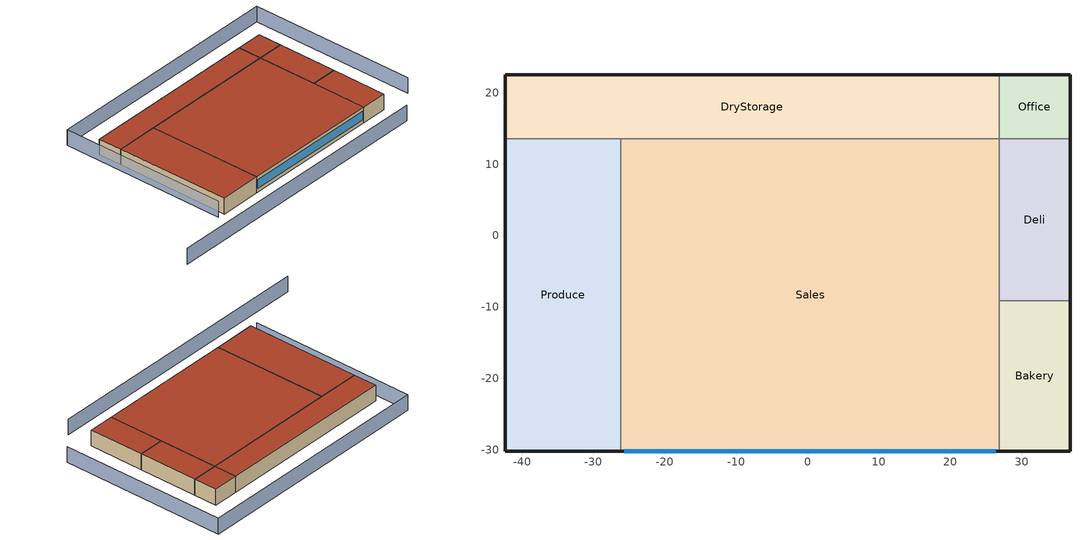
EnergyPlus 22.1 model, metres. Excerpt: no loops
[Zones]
Bakery
 floor ground (ext-slab): 36.79,-9.13 36.79,-30.24 26.89,-30.24 26.89,-9.13 z0
 wall outside (Mass Non-res Ext Wall): 26.89,-30.24 36.79,-30.24 36.79,-9.13 z0:6.1
 wall to Sales (int-walls): 26.89,-9.13 26.89,-30.24 z0:6.1
 wall to Deli (int-walls): 36.79,-9.13 26.89,-9.13 z0:6.1
 roof outside (IEAD Non-res Roof): 26.89,-9.13 26.89,-30.24 36.79,-30.24 36.79,-9.13 z6.1
Sales
 floor ground (ext-slab): 26.89,13.58 26.89,-30.24 -26.17,-30.24 -26.17,13.58 z0
 wall outside (Mass Non-res Ext Wall): -26.17,-30.24 26.89,-30.24 z0:6.1
 wall to Deli (int-walls): 26.89,-9.13 26.89,13.58 z0:6.1
 wall to DryStorage (int-walls): 26.89,13.58 -26.17,13.58 z0:6.1
 wall to Produce (int-walls): -26.17,13.58 -26.17,-30.24 z0:6.1
 window (Window Non-res Fixed): -25.69,-30.24 26.41,-30.24 z1.37:4.73
 roof outside (IEAD Non-res Roof): -26.17,13.58 -26.17,-30.24 26.89,-30.24 26.89,13.58 z6.1
Deli
 floor ground (ext-slab): 36.79,13.58 36.79,-9.13 26.89,-9.13 26.89,13.58 z0
 wall outside (Mass Non-res Ext Wall): 36.79,-9.13 36.79,13.58 z0:6.1
 wall to Office (int-walls): 36.79,13.58 26.89,13.58 z0:6.1
 roof outside (IEAD Non-res Roof): 26.89,13.58 26.89,-9.13 36.79,-9.13 36.79,13.58 z6.1
DryStorage
 floor ground (ext-slab): 26.89,22.55 26.89,13.58 -42.4,13.58 -42.4,22.55 z0
 wall outside (Mass Non-res Ext Wall): 26.89,22.55 -42.4,22.55 -42.4,13.58 z0:6.1
 wall to Office (int-walls): 26.89,13.58 26.89,22.55 z0:6.1
 wall to Produce (int-walls): -42.4,13.58 -26.17,13.58 z0:6.1
 roof outside (IEAD Non-res Roof): -42.4,22.55 -42.4,13.58 26.89,13.58 26.89,22.55 z6.1
Office
 floor ground (ext-slab): 36.79,22.55 36.79,13.58 26.89,13.58 26.89,22.55 z0
 wall outside (Mass Non-res Ext Wall): 36.79,13.58 36.79,22.55 26.89,22.55 z0:6.1
 roof outside (IEAD Non-res Roof): 26.89,22.55 26.89,13.58 36.79,13.58 36.79,22.55 z6.1
Produce
 floor ground (ext-slab): -26.17,13.58 -26.17,-30.24 -42.4,-30.24 -42.4,13.58 z0
 wall outside (Mass Non-res Ext Wall): -42.4,13.58 -42.4,-30.24 -26.17,-30.24 z0:6.1
 roof outside (IEAD Non-res Roof): -42.4,13.58 -42.4,-30.24 -26.17,-30.24 -26.17,13.58 z6.1
shading: -72.09,-40 36.78,-40 / 49,-30 49,34 / 49,34 -45,34 / -45,34 -45,-30 z0:6.09
[Building]
Ref Bldg SuperMarket Post1980_v1.3_5.0: North Axis {deg}=34; Terrain=City; Loads Convergence Tolerance Value {W}=0.04; Temperature Convergence Tolerance Value {deltaC}=0.2; Solar Distribution=FullInteriorAndExterior; Maximum Number of Warmup Days=25; Minimum Number of Warmup Days=6
[Site:Location]
Toulouse: Latitude {deg}=43.63; Longitude {deg}=1.37; Time Zone {hr}=1; Elevation {m}=153
[SizingPeriod:DesignDay] Day of Month=21; Humidity Condition Type=Wetbulb; Barometric Pressure {Pa}=83328; Rain Indicator=No; Snow Indicator=No; Daylight Saving Time Indicator=No; Solar Model Indicator=ASHRAEClearSky
Name | Month | Day Type | Maximum Dry-Bulb Temperature {C} | Daily Dry-Bulb Temperature Range {deltaC} | Wetbulb or DewPoint at Maximum Dry-Bulb {C} | Wind Speed {m/s} | Wind Direction {deg} | Sky Clearness
ALBUQUERQUE Ann Htg 99.6% Condns DB | 1 | WinterDesignDay | -9 | 0 | -9 | 3.3 | 0 | 0
ALBUQUERQUE Ann Clg .4% Condns WB=>MDB | 7 | SummerDesignDay | 28.3 | 14.1 | 18.5 | 4.4 | 260 | 1
[Site:WaterMainsTemperature]
Calculation Method=CORRELATION; Annual Average Outdoor Air Temperature {C}=13.18; Maximum Difference In Monthly Average Outdoor Air Temperatures {deltaC}=24
[Site:GroundTemperature:BuildingSurface]
19.213, 19.212, 19.191, 19.196, 20.446, 21.39, 21.565, 21.74, 21.83, 19.836, 19.374, 19.272
[Construction]
Mass Non-res Ext Wall: 1IN Stucco, 8IN Concrete HW, Mass NonRes Wall Insulation, 1/2IN Gypsum
IEAD Non-res Roof: Roof Membrane, IEAD NonRes Roof Insulation, Metal Decking
ext-slab: HW CONCRETE
int-walls: 1/2IN Gypsum, 1/2IN Gypsum
Window Non-res Fixed: NonRes Fixed Assembly Window
InteriorFurnishings: Std Wood 6inch
[Material] Thermal Absorptance=0.9
Name | Roughness | Thickness {m} | Conductivity {W/m-K} | Density {kg/m3} | Specific Heat {J/kg-K} | Solar Absorptance | Visible Absorptance
Mass NonRes Wall Insulation | MediumRough | 0.0248085 | 0.049 | 265 | 836.8 | 0.7 | 0.7
IEAD NonRes Roof Insulation | MediumRough | 0.13395 | 0.049 | 265 | 836.8 | 0.7 | 0.7
Std Wood 6inch | MediumSmooth | 0.15 | 0.12 | 540 | 1210 | 0.7 | 0.7
1/2IN Gypsum | Smooth | 0.0127 | 0.16 | 784.9 | 830 | 0.92 | 0.92
1IN Stucco | Smooth | 0.0253 | 0.6918 | 1858 | 837 | 0.92 | 0.92
8IN CONCRETE HW | Rough | 0.2032 | 1.311 | 2240 | 836.8 | 0.7 | 0.7
HW CONCRETE | Rough | 0.1016 | 1.311 | 2240 | 836.8 | 0.7 | 0.7
Roof Membrane | VeryRough | 0.0095 | 0.16 | 1121.29 | 1460 | 0.7 | 0.7
Metal Decking | MediumSmooth | 0.0015 | 45.006 | 7680 | 418.4 | 0.7 | 0.3
[WindowMaterial:SimpleGlazingSystem]
NonRes Fixed Assembly Window: U-Factor {W/m2-K}=4.08816; Solar Heat Gain Coefficient=0.36
[ShadingProperty:Reflectance] Diffuse Solar Reflectance of Unglazed Part of Shading Surface=0.3; Diffuse Visible Reflectance of Unglazed Part of Shading Surface=0.3; Fraction of Shading Surface That Is Glazed=1; Glazing Construction=Mass Non-res Ext Wall
Name | Shading Surface
 | Shading Surface 1 South
 | Shading Surface 2 East
 | Shading Surface 3 North
 | Shading Surface 4 West
[Zone] Type=1; Multiplier=1; Floor Area {m2}=autocalculate; Part of Total Floor Area=Yes
Bakery; Deli; DryStorage; Office; Produce; Sales
[People] Number of People Schedule=BLDG_OCC_SCH; Number of People Calculation Method=Area/Person; Fraction Radiant=0.3; Sensible Heat Fraction=AUTOCALCULATE; Activity Level Schedule=ACTIVITY_SCH; Enable ASHRAE 55 Comfort Warnings=No; Mean Radiant Temperature Calculation Type=ZoneAveraged; Work Efficiency Schedule=WORK_EFF_SCH; Clothing Insulation Calculation Method=ClothingInsulationSchedule; Clothing Insulation Schedule=CLOTHING_SCH; Air Velocity Schedule=AIR_VELO_SCH; Thermal Comfort Model 1 Type=FANGER
Name | Zone or ZoneList or Space or SpaceList | Floor Area per Person {m2/person}
Bakery People | Bakery | 11.61
Deli People | Deli | 11.61
DryStorage People | DryStorage | 27.87
Office People | Office | 18.58
Produce People | Produce | 11.61
Sales People | Sales | 11.61
[Lights] Schedule=BLDG_LIGHT_SCH; Design Level Calculation Method=Watts/Area; Return Air Fraction=0; Fraction Radiant=0.7; Fraction Visible=0.2; Fraction Replaceable=1; Return Air Fraction Calculated from Plenum Temperature=No
Name | Zone or ZoneList or Space or SpaceList | Watts per Zone Floor Area {W/m2}
Bakery_Lights | Bakery | 29.94
Deli_Lights | Deli | 29.94
DryStorage_Lights | DryStorage | 11.9
Office_Lights | Office | 21.36
Produce_Lights | Produce | 29.94
Sales_Lights | Sales | 29.94
[ElectricEquipment] Fraction Latent=0
Name | Zone or ZoneList or Space or SpaceList | Schedule | Design Level Calculation Method | Design Level {W} | Fraction Radiant | Fraction Lost | Watts per Zone Floor Area {W/m2}
Bakery_MiscPlug_Equip | Bakery | BLDG_EQUIP_SCH | EquipmentLevel | 11244 | 0.5 | 0
Deli_MiscPlug_Equip | Deli | BLDG_EQUIP_SCH | EquipmentLevel | 12105 | 0.5 | 0
DryStorage_MiscPlug_Equip | DryStorage | BLDG_EQUIP_SCH | Watts/Area |  | 0.5 | 0 | 8.07
Office_MiscPlug_Equip | Office | BLDG_EQUIP_SCH | Watts/Area |  | 0.5 | 0 | 8.07
Produce_MiscPlug_Equip | Produce | BLDG_EQUIP_SCH | Watts/Area |  | 0.5 | 0 | 5.38
Sales_MiscPlug_Equip | Sales | BLDG_EQUIP_SCH | Watts/Area |  | 0.5 | 0 | 5.38
Deli_Exhaust_Fan | Deli | Deli_Exhaust_SCH | EquipmentLevel | 524 | 0 | 1
[GasEquipment] Schedule=BLDG_EQUIP_SCH; Design Level Calculation Method=EquipmentLevel; Fraction Latent=0; Fraction Radiant=0.5; Fraction Lost=0
Name | Zone or ZoneList or Space or SpaceList | Design Level {W}
Bakery_MiscGas_Equip | Bakery | 5622
Deli_MiscGas_Equip | Deli | 6053
[Exterior:Lights]
Exterior Facade Lighting: Schedule=ALWAYS_ON; Design Level {W}=16402; Control Option=AstronomicalClock
[ZoneInfiltration:DesignFlowRate] Schedule=INFIL_HALF_ON_SCH; Design Flow Rate Calculation Method=Flow/ExteriorArea; Flow per Exterior Surface Area {m3/s-m2}=0.001133; Constant Term Coefficient=1; Temperature Term Coefficient=0; Velocity Term Coefficient=0; Velocity Squared Term Coefficient=0
Name | Zone or ZoneList
Bakery_Infiltration | Bakery
Deli_Infiltration | Deli
DryStorage_Infiltration | DryStorage
Office_Infiltration | Office
Produce_Infiltration | Produce
Sales_Infiltration | Sales
[InternalMass] Construction=InteriorFurnishings
Name | Zone or ZoneList | Surface Area {m2}
Bakery Internal Mass | Bakery | 418.0818
Deli Internal Mass | Deli | 449.4372
DryStorage Internal Mass | DryStorage | 1243.78
Office Internal Mass | Office | 177.6835
Produce Internal Mass | Produce | 1422.73
Sales Internal Mass | Sales | 4649.88
[ZoneMixing]
Deli Exhaust Fanmixing_0: Zone=Deli; Schedule=HVACOperationSchd; Design Flow Rate Calculation Method=Flow/Zone; Design Flow Rate {m3/s}=1.0785; Source Zone=Sales; Delta Temperature {deltaC}=0
[AvailabilityManager:NightCycle] Applicability Schedule=ALWAYS_ON; Fan Schedule=HVACOperationSchd; Control Type=CycleOnAny; Thermostat Tolerance {deltaC}=1; Cycling Run Time Control Type=FixedRunTime; Cycling Run Time {s}=1800
PSZ-AC:1 Availability Manager; PSZ-AC:2 Availability Manager; PSZ-AC:3 Availability Manager; PSZ-AC:4 Availability Manager; PSZ-AC:5 Availability Manager; PSZ-AC:6 Availability Manager
[Refrigeration:CompressorRack] Heat Rejection Location=OUTDOORS; Design Condenser Fan Power {W}=4500; Condenser Type=AIRCOOLED
Name | Design Compressor Rack COP {W/W} | Compressor Rack COP Function of Temperature Curve | Condenser Fan Power Function of Temperature Curve | Refrigeration Case Name or WalkIn Name or CaseAndWalkInList
RACKA | 2.5 | RACKA_RackCOPfTCurve | RACKA_RackCondFanCurve | RACKAcase list
RACKB | 1.3 | RACKB_RackCOPfTCurve | RACKB_RackCondFanCurve2 | RACKBcase list
RACKC | 2.5 | RACKC_RackCOPfTCurve | RACKC_RackCondFanCurve | RACKCcase list
[UtilityCost:Tariff]
Name | Output Meter | Conversion Factor Choice | Demand Window Length | Monthly Charge or Variable | Group
PubServColorado_SG_SecondaryGeneral | Electricity:Facility | kWh | HalfHour | 15.3 | Comm Elect
PubServColorado_C_CommercialService | Electricity:Facility | kWh | HalfHour | 6.6 | Comm Elect
CO_EIAMonthlyRateGas | NaturalGas:Facility | MCF |  | 0 | Comm Gas
[UtilityCost:Charge:Simple] Season=Annual
Name | Utility Cost Charge Simple | Tariff | Source Variable | Category Variable | Cost per Unit Value or Variable
 | AnnualEnergyCharge | PubServColorado_SG_SecondaryGeneral | totalEnergy | EnergyCharges | 0.0165
 | AnnualIncentiveCostCharge | PubServColorado_SG_SecondaryGeneral | totalEnergy | EnergyCharges | 0.0021
 | AnnualEnergyCostCharge | PubServColorado_SG_SecondaryGeneral | totalEnergy | EnergyCharges | 0.0083
 | AnnualEnergyCostCharge | PubServColorado_SG_SecondaryGeneral | totalDemand | EnergyCharges | 12.55
 | taxoffourPtNinePercent | PubServColorado_SG_SecondaryGeneral | SubTotal | Taxes | 0.049
 | AnnualEnergyCharge | PubServColorado_C_CommercialService | totalEnergy | EnergyCharges | 0.0602
 | AnnualIncentiveCharge | PubServColorado_C_CommercialService | totalEnergy | EnergyCharges | 0.0021
 | AnnualEnergyCostCharge | PubServColorado_C_CommercialService | totalEnergy | EnergyCharges | 0.0082
 | taxoffourPtNinePercent | PubServColorado_C_CommercialService | SubTotal | Taxes | 0.049
 | MonthlyRateGasCharge | CO_EIAMonthlyRateGas | totalEnergy | EnergyCharges | CO_MonthlyGasRates
 | TaxoffourPtNinePercent | CO_EIAMonthlyRateGas | SubTotal | Taxes | 0.049
[UtilityCost:Qualify] Variable=TotalDemand; Threshold Value or Variable=25; Season=Annual; Threshold Test=Count
Name | Utility Cost Qualify | Tariff | Qualify Type | Number of Months
 | MinDemand25kw | PubServColorado_SG_SecondaryGeneral | Minimum | 12
 | MaxDemand25kw | PubServColorado_C_CommercialService | Maximum | 1
[UtilityCost:Variable]
CO_MonthlyGasRates: Tariff=CO_EIAMonthlyRateGas; Variable Type=Currency; January Value=6.88; February Value=6.66; March Value=7.3; April Value=7.15; May Value=7.42; June Value=7.85; July Value=8.05; August Value=7.99; September Value=7.58; October Value=7.28; November Value=6.92; December Value=6.68
[Schedule:Compact]
ALWAYS_ON: Through: 12/31, For: AllDays, Until: 24:00, 1
Deli_Exhaust_SCH: Through: 12/31, For: WinterDesignDay SummerDesignDay, Until: 24:00, 1, For: AllOtherDays, Until: 06:00, 0, Until: 22:00, 1, Until: 24:00, 0
BLDG_EQUIP_SCH: Through: 12/31, For: Weekdays, Until: 06:00, 0.2, Until: 08:00, 0.4, Until: 09:00, 0.7, Until: 18:00, 0.9, Until: 20:00, 0.8, Until: 21:00, 0.7, Until: 22:00, 0.4, Until: 24:00, 0.2, For: Saturday, Until: 06:00, 0.15, Until: 08:00, 0.3, Until: 09:00, 0.5, Until: 10:00, 0.8, Until: 18:00, 0.9, Until: 19:00, 0.7, Until: 21:00, 0.5, Until: 22:00, 0.3, Until: 24:00, 0.15, For: SummerDesignDay, Until: 24:00, 1, For: WinterDesignDay, Until: 24:00, 0, For: Sunday Holidays AllOtherDays, Until: 06:00, 0.15, Until: 10:00, 0.3, Until: 12:00, 0.6, Until: 17:00, 0.8, Until: 18:00, 0.6, Until: 22:00, 0.4, Until: 24:00, 0.15
BLDG_LIGHT_SCH: Through: 12/31, For: Weekdays, Until: 06:00, 0.05, Until: 08:00, 0.2, Until: 09:00, 0.5, Until: 18:00, 0.9, Until: 20:00, 0.6, Until: 21:00, 0.5, Until: 22:00, 0.2, Until: 24:00, 0.05, For: Saturday, Until: 06:00, 0.05, Until: 08:00, 0.1, Until: 09:00, 0.3, Until: 10:00, 0.6, Until: 18:00, 0.9, Until: 19:00, 0.5, Until: 21:00, 0.3, Until: 22:00, 0.1, Until: 24:00, 0.05, For: SummerDesignDay, Until: 24:00, 1, For: WinterDesignDay, Until: 24:00, 0, For: Sunday Holidays AllOtherDays, Until: 06:00, 0.05, Until: 10:00, 0.1, Until: 12:00, 0.4, Until: 17:00, 0.6, Until: 18:00, 0.4, Until: 22:00, 0.2, Until: 24:00, 0.05
BLDG_OCC_SCH: Through: 12/31, For: Weekdays, Until: 06:00, 0, Until: 08:00, 0.1, Until: 09:00, 0.2, Until: 11:00, 0.5, Until: 15:00, 0.7, Until: 16:00, 0.8, Until: 17:00, 0.7, Until: 19:00, 0.5, Until: 22:00, 0.3, Until: 24:00, 0, For: SummerDesignDay, Until: 24:00, 1, For: Saturday, Until: 06:00, 0, Until: 08:00, 0.1, Until: 09:00, 0.2, Until: 10:00, 0.5, Until: 11:00, 0.6, Until: 17:00, 0.8, Until: 18:00, 0.6, Until: 21:00, 0.2, Until: 22:00, 0.1, Until: 24:00, 0, For: WinterDesignDay, Until: 24:00, 0, For: Sunday Holidays AllOtherDays, Until: 06:00, 0, Until: 10:00, 0.1, Until: 12:00, 0.2, Until: 17:00, 0.4, Until: 18:00, 0.2, Until: 22:00, 0.1, Until: 24:00, 0
INFIL_HALF_ON_SCH: Through: 12/31, For: Weekdays SummerDesignDay, Until: 06:00, 1, Until: 22:00, 0.5, Until: 24:00, 1, For: Saturday, Until: 06:00, 1, Until: 22:00, 0.5, Until: 24:00, 1, For: WinterDesignDay, Until: 24:00, 1, For: Sunday Holidays AllOtherDays, Until: 08:00, 1, Until: 17:00, 0.5, Until: 24:00, 1
CLOTHING_SCH: Through: 04/30, For: AllDays, Until: 24:00, 1, Through: 09/30, For: AllDays, Until: 24:00, 0.5, Through: 12/31, For: AllDays, Until: 24:00, 1
WORK_EFF_SCH: Through: 12/31, For: AllDays, Until: 24:00, 0
ACTIVITY_SCH: Through: 12/31, For: AllDays, Until: 24:00, 120
AIR_VELO_SCH: Through: 12/31, For: AllDays, Until: 24:00, 0.2
HVACOperationSchd: Through: 12/31, For: AllDays, Until: 06:00, 0, Until: 22:00, 1, Until: 24:00, 0
[Curve:Quadratic] Maximum Value of x=35
Name | Coefficient1 Constant | Coefficient2 x | Coefficient3 x**2 | Minimum Value of x
RACKA_RackCOPfTCurve; RACKB_RackCOPfTCurve; RACKC_RackCOPfTCurve | 1.7603 | -0.0377 | 0.0004 | 10
RACKA_RackCondFanCurve; RACKC_RackCondFanCurve | 0.3 | 0.02 | 0 | 10
RACKB_RackCondFanCurve2 | 0 | 0.0286 | 0 | 0
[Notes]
DOE Commercial Reference Building
Supermarket, post-1980 construction
EnergyPlus Version 5.0
ASHRAE Standards 90.1-1989 and 62-1999
Description:  Single story, six zone building.
Form:         Area = 4,181 m2 (45,002 ft2); Number of Stories = 1; Shape = rectangle, Aspect ratio = 1.5
Envelope:     Envelope thermal properties vary with climate according to ASHRAE Standard 90.1-1989.
Opaque constructions: mass walls; built-up flat roof (insulation above deck); slab-on-grade floor
Windows: window-to-wall ratio = 10.9%
Infiltration = 1.5 cfm/ft2 above grade wall area at 0.3 in wc (75 Pa) adjusted to 0.016 in wc (4 Pa).
50% of full value when ventilation system on.
HVAC:         PSZ-AC, gas furnace
Economizers per 90.1-2004
Exhaust:      Deli exhaust 1,416 L/s (3,000 cfm), 85% of exhaust make-up air from sales
Deli exhaust fan modeled as exterior load to avoid getting double make-up air
Bakery exhaust 354 L/s (750 cfm)
Int. gains:   W/m2 (W/ft2)   lights              elec plug        gas plug
Refrigeration   Case Length, Zone Breakdown [m]
Office  Bakery  Sales  Deli Produce
multideck meat cases    0       0     33.58   3     0
other multideck cases   0       0     49.25   0    30
reach-in cases          0       0     81.69   0     0
single-level open cases 0       0     39.01   0     0
meat walk in cooler     0       0     10.44   4.8   0
other walk in cooler    0     2.4     96.66   0     0
walk in freezer         0       0     38.10   0     0
Detached Shading:               None
Daylight:                       None
Natural Ventilation:            None
Zonal Equipment:                None
Air Primary Loops:              PSZ-AC
Plant Loops:                    SHWSys1
System Equipment Autosize:      Yes
Purchased Cooling:              None
Purchased Heating:              None
Coils:                          Coil:Cooling:DX:SingleSpeed; Coil:Cooling:DX:TwoSpeed; Coil:Heating:Gas
Pumps:                          None
Boilers:                        None
Chillers:                       None
Reference citation for the Commercial Reference Buildings:
Deru, M.; Field, K.; Studer, D.; Benne, K.; Griffith, B.; Torcellini, P;
Halverson, M.; Winiarski, D.; Liu, B.; Rosenberg, M.; Huang, J.;
Yazdanian, M.; Crawley, D. (2010).
U.S. Department of Energy Commercial Reference Building Models of the National Building Stock.
Washington, DC: U.S. Department of Energy, Energy Efficiency and
Renewable Energy, Office of Building Technologies.
***GENERAL SIMULATION PARAMETERS***
Number of Zones: 6
